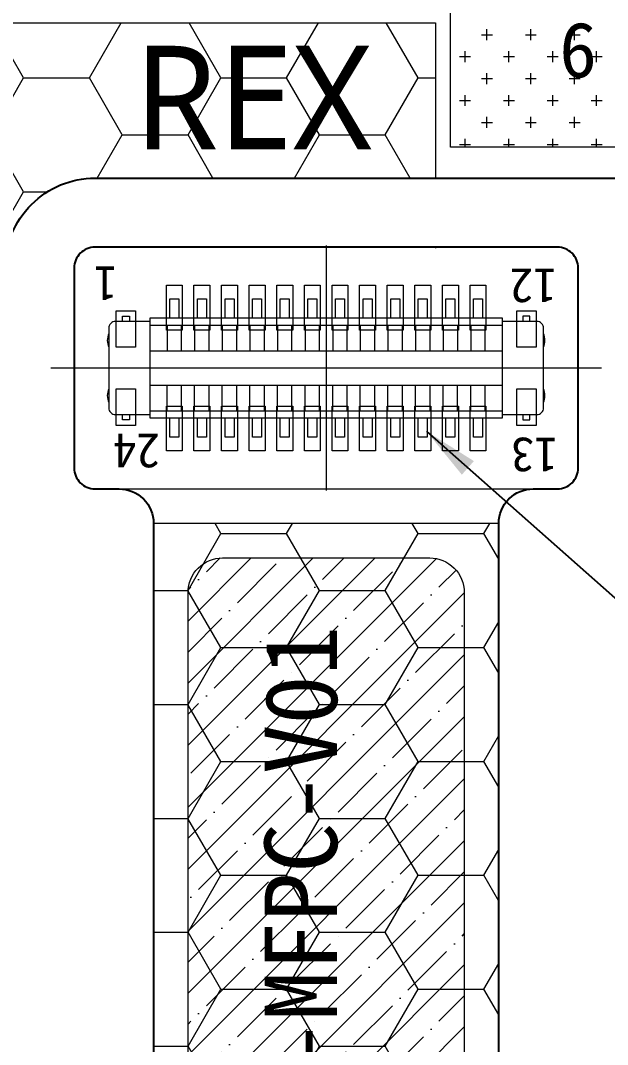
# Model space of a CAD drawing. Header units: millimetres. Extents: x 1845 to 2650, y -178 to 579.
# Drawn here: x 2455.26 to 2463.77, y 256.38 to 271.21 of the extents above; entities that cross this region are included whole.
import ezdxf
from ezdxf.lldxf.tags import DXFTag

# ---------------------------------------------------------------- set-up
doc = ezdxf.new("R2010")
doc.units = ezdxf.units.MM
doc.layers.get('0').update_dxf_attribs({"lineweight": 5})
for name, color, linetype, lineweight in [('DIM', 3, 'Continuous', 5), ('Main-FPC', 2, 'Continuous', 5), ('MFPC', 50, 'Continuous', 5), ('TAPE', 90, 'Continuous', 5)]:
    doc.layers.add(name, color=color, linetype=linetype, lineweight=lineweight)
doc.layers.add('EMI', color=5, linetype='Continuous')
doc.layers.add('FPC', color=44, linetype='Continuous')
doc.styles.add('RD', font='ROMAND.shx', dxfattribs={"width": 0.8})
doc.styles.add('ZI2.5', font='', dxfattribs={"height": 2.5})
doc.styles.add('宋体', font='')
doc.styles.add('汉字', font='')
doc.styles.get('ZI2.5').set_extended_font_data('SimSun')
doc.styles.get('宋体').set_extended_font_data('SimSun')
doc.styles.get('汉字').set_extended_font_data('SimSun')
tags = doc.linetypes.add('CENTER', pattern=[0.6, 0.375, -0.075, 0.075, -0.075]).pattern_tags.tags
tags[10:11] = [DXFTag(74, 4), DXFTag(75, 0), DXFTag(340, '0'), DXFTag(46, 1.0), DXFTag(50, 0.0), DXFTag(44, 0.0), DXFTag(45, 0.0)]
tags[8:9] = [DXFTag(74, 4), DXFTag(75, 0), DXFTag(340, '0'), DXFTag(46, 1.0), DXFTag(50, 0.0), DXFTag(44, 0.0), DXFTag(45, 0.0)]
tags[6:7] = [DXFTag(74, 4), DXFTag(75, 0), DXFTag(340, '0'), DXFTag(46, 1.0), DXFTag(50, 0.0), DXFTag(44, 0.0), DXFTag(45, 0.0)]
tags[4:5] = [DXFTag(74, 4), DXFTag(75, 0), DXFTag(340, '0'), DXFTag(46, 1.0), DXFTag(50, 0.0), DXFTag(44, 0.0), DXFTag(45, 0.0)]
doc.dimstyles.new('DIM', dxfattribs={"dimtxt": 0.8, "dimasz": 0.8, "dimexe": 0, "dimexo": 0.5, "dimgap": 0.11, "dimtad": 0, "dimzin": 1, "dimdsep": 46, "dimtxsty": 'RD', "dimcen": 0, "dimclrd": 256, "dimclre": 256, "dimclrt": 256, "dimadec": 0, "dimazin": 0, "dimtm": 1e-09, "dimtfac": 1, "dimtofl": 0, "dimtmove": 0, "dimatfit": 3, "dimfxl": 1, "dimlwe": -1, "dimarcsym": 0})

msp = doc.modelspace()

# ---------------------------------------------------------------- hatches: boundary and pattern name
at = {"lineweight": 5}
h = msp.add_hatch(dxfattribs=at)
h.set_pattern_fill('ANSI35', color=252, scale=0.1)
h.set_pattern_definition([(45, (611.9502, 406.80264), (-0.4490128, 0.4490128), []), (45, (612.3992, 406.80264), (-0.4490128, 0.4490128), [0.79375, -0.15875, 0, -0.15875])])
edge = h.paths.add_edge_path()
edge.add_arc((2446.3394, 255.9772), 0.5, 0, 90, ccw=False)
edge.add_line((2446.8394, 255.9772), (2446.8394, 252.2625))
edge.add_arc((2451.3394, 252.2625), 4.5, 180, 270)
edge.add_line((2451.3394, 247.7625), (2453.1894, 247.7625))
edge.add_arc((2453.1894, 252.2625), 4.5, 270, 360)
edge.add_line((2457.6894, 252.2625), (2457.6894, 262.9316))
edge.add_arc((2458.1894, 262.9316), 0.5, 90, 180, ccw=False)
edge.add_line((2458.1894, 263.4316), (2461.1894, 263.4316))
edge.add_arc((2461.1894, 262.9316), 0.5, 0, 90, ccw=False)
edge.add_line((2461.6894, 262.9316), (2461.6894, 252.2625))
edge.add_arc((2453.1894, 252.2625), 8.5, -90, 0, ccw=False)
edge.add_line((2453.1894, 243.7625), (2451.3394, 243.7625))
edge.add_arc((2451.3394, 252.2625), 8.5, 180, 270, ccw=False)
edge.add_line((2442.8394, 252.2625), (2442.8394, 255.9772))
edge.add_arc((2443.3394, 255.9772), 0.5, 90, 180, ccw=False)
edge.add_line((2443.3394, 256.4772), (2446.3394, 256.4772))
h.paths.add_polyline_path([(2449.2855, 245.3047), (2455.5358, 245.3047), (2455.5358, 246.8936), (2449.2855, 246.8936)], flags=24)
at = {"layer": 'EMI', "lineweight": 5}
h = msp.add_hatch(dxfattribs=at)
h.set_pattern_fill('HONEY', color=256, scale=0.3)
h.set_pattern_definition([(0, (503.6332, 16.31634), (1.42875, 0.8248892), [0.9525, -1.905]), (120, (503.6332, 16.31634), (-1.42875, 0.8248892), [0.9525, -1.905]), (60, (503.6332, 16.31634), (3e-09, 1.6497784), [-1.905, 0.9525])])
edge = h.paths.add_edge_path()
edge.add_line((2455.0365, 260.3864), (2444.8554, 260.3864))
edge.add_arc((2444.8554, 260.8864), 0.5, 180, 270, ccw=False)
edge.add_line((2444.3554, 260.8864), (2444.3554, 269.3953))
edge.add_arc((2444.8554, 269.3953), 0.5, 90, 180, ccw=False)
edge.add_line((2444.8554, 269.8953), (2454.5394, 269.8953))
edge.add_arc((2454.5394, 269.3953), 0.5, 0, 90, ccw=False)
edge.add_line((2455.0394, 269.3953), (2455.0394, 267.6316))
edge.add_arc((2456.3394, 267.6316), 1.3, 90, 180, ccw=False)
edge.add_line((2456.3394, 268.9316), (2461.2744, 268.9316))
edge.add_line((2461.2744, 268.9316), (2461.2744, 271.1831))
edge.add_line((2461.2744, 271.1831), (2442.3394, 271.1831))
edge.add_line((2442.3394, 271.1831), (2442.3394, 252.2625))
edge.add_arc((2451.3394, 252.2625), 9, 180, 270)
edge.add_line((2451.3394, 243.2625), (2453.1894, 243.2625))
edge.add_arc((2453.1894, 252.2625), 9, 270, 360)
edge.add_line((2462.1894, 252.2625), (2462.1894, 263.9316))
edge.add_line((2462.1894, 263.9316), (2457.1894, 263.9316))
edge.add_line((2457.1894, 263.9316), (2457.1894, 252.2625))
edge.add_arc((2453.1894, 252.2625), 4, 270, 360, ccw=False)
edge.add_line((2453.1894, 248.2625), (2451.3394, 248.2625))
edge.add_arc((2451.3394, 252.2625), 4, 180, 270, ccw=False)
edge.add_line((2447.3394, 252.2625), (2447.3394, 258.4625))
edge.add_arc((2448.3394, 258.4625), 1, 90, 180, ccw=False)
edge.add_line((2448.3394, 259.4625), (2454.0394, 259.4625))
edge.add_arc((2454.0394, 260.4625), 1, 270, 355.63603)

# ---------------------------------------------------------------- linework, layer by layer
at = {"color": 7, "linetype": 'Continuous', "lineweight": 5}
for points in [[(2457.4244, 266.9066), (2457.4244, 267.1816), (2457.5544, 267.1816), (2457.5544, 266.9066)], [(2457.8244, 266.9066), (2457.8244, 267.1816), (2457.9544, 267.1816), (2457.9544, 266.9066)], [(2458.2244, 266.9066), (2458.2244, 267.1816), (2458.3544, 267.1816), (2458.3544, 266.9066)], [(2458.6244, 266.9066), (2458.6244, 267.1816), (2458.7544, 267.1816), (2458.7544, 266.9066)], [(2459.0244, 266.9066), (2459.0244, 267.1816), (2459.1544, 267.1816), (2459.1544, 266.9066)], [(2459.4244, 266.9066), (2459.4244, 267.1816), (2459.5544, 267.1816), (2459.5544, 266.9066)], [(2459.8244, 266.9066), (2459.8244, 267.1816), (2459.9544, 267.1816), (2459.9544, 266.9066)], [(2460.2244, 266.9066), (2460.2244, 267.1816), (2460.3544, 267.1816), (2460.3544, 266.9066)], [(2460.6244, 266.9066), (2460.6244, 267.1816), (2460.7544, 267.1816), (2460.7544, 266.9066)], [(2461.0244, 266.9066), (2461.0244, 267.1816), (2461.1544, 267.1816), (2461.1544, 266.9066)], [(2461.4244, 266.9066), (2461.4244, 267.1816), (2461.5544, 267.1816), (2461.5544, 266.9066)], [(2461.8244, 266.9066), (2461.8244, 267.1816), (2461.9544, 267.1816), (2461.9544, 266.9066)], [(2456.7394, 266.8566), (2456.7394, 266.9316), (2456.8394, 266.9316), (2456.8394, 266.8566)], [(2462.6394, 266.8566), (2462.6394, 266.9316), (2462.5394, 266.9316), (2462.5394, 266.8566)], [(2457.1394, 266.8016), (2462.2394, 266.8016)], [(2457.3844, 266.8016), (2457.3844, 266.4316)], [(2457.5944, 266.4316), (2457.5944, 266.8016)], [(2457.7844, 266.8016), (2457.7844, 266.4316)], [(2457.9944, 266.4316), (2457.9944, 266.8016)], [(2458.1844, 266.8016), (2458.1844, 266.4316)], [(2458.3944, 266.4316), (2458.3944, 266.8016)], [(2458.5844, 266.8016), (2458.5844, 266.4316)], [(2458.7944, 266.4316), (2458.7944, 266.8016)], [(2458.9844, 266.8016), (2458.9844, 266.4316)], [(2459.1944, 266.4316), (2459.1944, 266.8016)], [(2459.3844, 266.8016), (2459.3844, 266.4316)], [(2459.5944, 266.4316), (2459.5944, 266.8016)], [(2459.7844, 266.8016), (2459.7844, 266.4316)], [(2459.9944, 266.4316), (2459.9944, 266.8016)], [(2460.1844, 266.8016), (2460.1844, 266.4316)], [(2460.3944, 266.4316), (2460.3944, 266.8016)], [(2460.5844, 266.8016), (2460.5844, 266.4316)], [(2460.7944, 266.4316), (2460.7944, 266.8016)], [(2460.9844, 266.8016), (2460.9844, 266.4316)], [(2461.1944, 266.4316), (2461.1944, 266.8016)], [(2461.3844, 266.8016), (2461.3844, 266.4316)], [(2461.5944, 266.8016), (2461.5944, 266.4316)], [(2461.7844, 266.8016), (2461.7844, 266.4316)], [(2461.9944, 266.4316), (2461.9944, 266.8016)], [(2457.1394, 266.4316), (2462.2394, 266.4316)], [(2457.1394, 265.9316), (2462.2394, 265.9316)], [(2457.3844, 265.5616), (2457.3844, 265.9316)], [(2457.5944, 265.5616), (2457.5944, 265.9316)], [(2457.7844, 265.5616), (2457.7844, 265.9316)], [(2457.9944, 265.5616), (2457.9944, 265.9316)], [(2458.1844, 265.5616), (2458.1844, 265.9316)], [(2458.3944, 265.5616), (2458.3944, 265.9316)], [(2458.5844, 265.5616), (2458.5844, 265.9316)], [(2458.7944, 265.5616), (2458.7944, 265.9316)], [(2458.9844, 265.5616), (2458.9844, 265.9316)], [(2459.1944, 265.5616), (2459.1944, 265.9316)], [(2459.3844, 265.5616), (2459.3844, 265.9316)], [(2459.5944, 265.5616), (2459.5944, 265.9316)], [(2459.7844, 265.5616), (2459.7844, 265.9316)], [(2459.9944, 265.5616), (2459.9944, 265.9316)], [(2460.1844, 265.5616), (2460.1844, 265.9316)], [(2460.3944, 265.5616), (2460.3944, 265.9316)], [(2460.5844, 265.5616), (2460.5844, 265.9316)], [(2460.7944, 265.5616), (2460.7944, 265.9316)], [(2460.9844, 265.5616), (2460.9844, 265.9316)], [(2461.1944, 265.5616), (2461.1944, 265.9316)], [(2461.3844, 265.5616), (2461.3844, 265.9316)], [(2461.5944, 265.5616), (2461.5944, 265.9316)], [(2461.7844, 265.5616), (2461.7844, 265.9316)], [(2461.9944, 265.5616), (2461.9944, 265.9316)], [(2456.8394, 265.5066), (2456.8394, 265.4316), (2456.7394, 265.4316), (2456.7394, 265.5066)], [(2457.1394, 265.5616), (2462.2394, 265.5616)], [(2462.5394, 265.5066), (2462.5394, 265.4316), (2462.6394, 265.4316), (2462.6394, 265.5066)], [(2457.5544, 265.4566), (2457.5544, 265.1816), (2457.4244, 265.1816), (2457.4244, 265.4566)], [(2457.9544, 265.4566), (2457.9544, 265.1816), (2457.8244, 265.1816), (2457.8244, 265.4566)], [(2458.3544, 265.4566), (2458.3544, 265.1816), (2458.2244, 265.1816), (2458.2244, 265.4566)], [(2458.7544, 265.4566), (2458.7544, 265.1816), (2458.6244, 265.1816), (2458.6244, 265.4566)], [(2459.1544, 265.4566), (2459.1544, 265.1816), (2459.0244, 265.1816), (2459.0244, 265.4566)], [(2459.5544, 265.4566), (2459.5544, 265.1816), (2459.4244, 265.1816), (2459.4244, 265.4566)], [(2459.9544, 265.4566), (2459.9544, 265.1816), (2459.8244, 265.1816), (2459.8244, 265.4566)], [(2460.3544, 265.4566), (2460.3544, 265.1816), (2460.2244, 265.1816), (2460.2244, 265.4566)], [(2460.7544, 265.4566), (2460.7544, 265.1816), (2460.6244, 265.1816), (2460.6244, 265.4566)], [(2461.1544, 265.4566), (2461.1544, 265.1816), (2461.0244, 265.1816), (2461.0244, 265.4566)], [(2461.5544, 265.4566), (2461.5544, 265.1816), (2461.4244, 265.1816), (2461.4244, 265.4566)], [(2461.9544, 265.4566), (2461.9544, 265.1816), (2461.8244, 265.1816), (2461.8244, 265.4566)]]:
    msp.add_lwpolyline(points, dxfattribs=at)
for points in [[(2457.1394, 266.8566), (2456.6394, 266.8566, 0.4142136), (2456.5394, 266.7566), (2456.5394, 265.6066, 0.4142136), (2456.6394, 265.5066), (2457.1394, 265.5066)], [(2462.2394, 265.5066), (2462.7394, 265.5066, 0.4142136), (2462.8394, 265.6066), (2462.8394, 266.7566, 0.4142136), (2462.7394, 266.8566), (2462.2394, 266.8566)], [(2456.5394, 266.6796, 0.2041241), (2456.5394, 266.4836)], [(2462.8394, 266.4836, 0.2041241), (2462.8394, 266.6796)], [(2456.5394, 265.8796, 0.2041241), (2456.5394, 265.6836)], [(2462.8394, 265.6836, 0.2041241), (2462.8394, 265.8796)]]:
    msp.add_lwpolyline(points, format="xyb", dxfattribs=at)
msp.add_lwpolyline([(2457.1394, 266.9066), (2462.2394, 266.9066), (2462.2394, 265.4566), (2457.1394, 265.4566)], close=True, dxfattribs=at)
at = {"color": 252, "lineweight": 5}
msp.add_lwpolyline([(2446.3394, 256.4772, -0.4142136), (2446.8394, 255.9772), (2446.8394, 252.2625, 0.4142136), (2451.3394, 247.7625), (2453.1894, 247.7625, 0.4142136), (2457.6894, 252.2625), (2457.6894, 262.9316, -0.4142136), (2458.1894, 263.4316), (2461.1894, 263.4316, -0.4142136), (2461.6894, 262.9316), (2461.6894, 252.2625, -0.4142136), (2453.1894, 243.7625), (2451.3394, 243.7625, -0.4142136), (2442.8394, 252.2625), (2442.8394, 255.9772, -0.4142136), (2443.3394, 256.4772), (2446.3394, 256.4772)], format="xyb", dxfattribs=at)
at = {"layer": 'DIM', "color": 1, "linetype": 'CENTER', "lineweight": 5}
for points in [[(2459.6894, 267.9571), (2459.6894, 264.4061)], [(2463.6793, 266.1816), (2455.6995, 266.1816)]]:
    msp.add_lwpolyline(points, dxfattribs=at)
at = {"layer": 'EMI', "lineweight": 5}
for points in [[(2442.3394, 271.1831), (2461.2744, 271.1831), (2461.2744, 268.9316)], [(2461.2744, 267.9316), (2461.2744, 267.919)], [(2462.1894, 263.9316), (2457.1894, 263.9316)]]:
    msp.add_lwpolyline(points, dxfattribs=at)
at = {"layer": 'FPC', "color": 4, "lineweight": 5}
msp.add_lwpolyline([(2456.3394, 264.4316), (2463.0394, 264.4316, 0.4142136), (2463.3394, 264.7316), (2463.3394, 267.6316, 0.4142136), (2463.0394, 267.9316), (2456.3394, 267.9316, 0.4142136), (2456.0394, 267.6316), (2456.0394, 264.7316, 0.4142136)], format="xyb", close=True, dxfattribs=at)
at = {"layer": 'FPC', "color": 1, "lineweight": 5}
for points in [[(2457.6044, 266.7316), (2457.3744, 266.7316), (2457.3744, 267.3816), (2457.6044, 267.3816)], [(2458.0044, 266.7316), (2457.7744, 266.7316), (2457.7744, 267.3816), (2458.0044, 267.3816)], [(2458.4044, 266.7316), (2458.1744, 266.7316), (2458.1744, 267.3816), (2458.4044, 267.3816)], [(2458.8044, 266.7316), (2458.5744, 266.7316), (2458.5744, 267.3816), (2458.8044, 267.3816)], [(2459.2044, 266.7316), (2458.9744, 266.7316), (2458.9744, 267.3816), (2459.2044, 267.3816)], [(2459.6044, 266.7316), (2459.3744, 266.7316), (2459.3744, 267.3816), (2459.6044, 267.3816)], [(2460.0044, 266.7316), (2459.7744, 266.7316), (2459.7744, 267.3816), (2460.0044, 267.3816)], [(2460.4044, 266.7316), (2460.1744, 266.7316), (2460.1744, 267.3816), (2460.4044, 267.3816)], [(2460.8044, 266.7316), (2460.5744, 266.7316), (2460.5744, 267.3816), (2460.8044, 267.3816)], [(2461.2044, 266.7316), (2460.9744, 266.7316), (2460.9744, 267.3816), (2461.2044, 267.3816)], [(2461.6044, 266.7316), (2461.3744, 266.7316), (2461.3744, 267.3816), (2461.6044, 267.3816)], [(2462.0044, 266.7316), (2461.7744, 266.7316), (2461.7744, 267.3816), (2462.0044, 267.3816)], [(2456.9294, 266.4816), (2456.6494, 266.4816), (2456.6494, 267.0116), (2456.9294, 267.0116)], [(2462.7294, 266.4816), (2462.4494, 266.4816), (2462.4494, 267.0116), (2462.7294, 267.0116)], [(2456.9294, 265.3516), (2456.6494, 265.3516), (2456.6494, 265.8816), (2456.9294, 265.8816)], [(2462.7294, 265.3516), (2462.4494, 265.3516), (2462.4494, 265.8816), (2462.7294, 265.8816)], [(2457.6044, 264.9816), (2457.3744, 264.9816), (2457.3744, 265.6316), (2457.6044, 265.6316)], [(2458.0044, 264.9816), (2457.7744, 264.9816), (2457.7744, 265.6316), (2458.0044, 265.6316)], [(2458.4044, 264.9816), (2458.1744, 264.9816), (2458.1744, 265.6316), (2458.4044, 265.6316)], [(2458.8044, 264.9816), (2458.5744, 264.9816), (2458.5744, 265.6316), (2458.8044, 265.6316)], [(2459.2044, 264.9816), (2458.9744, 264.9816), (2458.9744, 265.6316), (2459.2044, 265.6316)], [(2459.6044, 264.9816), (2459.3744, 264.9816), (2459.3744, 265.6316), (2459.6044, 265.6316)], [(2460.0044, 264.9816), (2459.7744, 264.9816), (2459.7744, 265.6316), (2460.0044, 265.6316)], [(2460.4044, 264.9816), (2460.1744, 264.9816), (2460.1744, 265.6316), (2460.4044, 265.6316)], [(2460.8044, 264.9816), (2460.5744, 264.9816), (2460.5744, 265.6316), (2460.8044, 265.6316)], [(2461.2044, 264.9816), (2460.9744, 264.9816), (2460.9744, 265.6316), (2461.2044, 265.6316)], [(2461.6044, 264.9816), (2461.3744, 264.9816), (2461.3744, 265.6316), (2461.6044, 265.6316)], [(2462.0044, 264.9816), (2461.7744, 264.9816), (2461.7744, 265.6316), (2462.0044, 265.6316)]]:
    msp.add_lwpolyline(points, close=True, dxfattribs=at)
at = {"layer": 'MFPC', "linetype": 'Continuous', "lineweight": 25}
for points in [[(2447.3394, 252.2625), (2447.3394, 258.4625, -0.4142136), (2448.3394, 259.4625), (2454.0394, 259.4625, 0.4142136), (2455.0394, 260.4625), (2455.0394, 267.6316, -0.4142136), (2456.3394, 268.9316), (2467.3744, 268.9316, 0.4142136)], [(2462.1894, 252.2625), (2462.1894, 263.9316, -0.4142136), (2462.6894, 264.4316), (2463.0394, 264.4316, 0.4142136), (2463.3394, 264.7316), (2463.3394, 267.6316, 0.4142136), (2463.0394, 267.9316), (2456.3394, 267.9316, 0.4142136), (2456.0394, 267.6316), (2456.0394, 264.7316, 0.4142136), (2456.3394, 264.4316), (2456.6894, 264.4316, -0.4142136), (2457.1894, 263.9316), (2457.1894, 252.2625, -0.4142136)]]:
    msp.add_lwpolyline(points, format="xyb", dxfattribs=at)
at = {"layer": 'TAPE', "color": 32, "lineweight": 5}
for p, q in [((2461.49, 269.3814), (2461.49, 275.3814)), ((2468.49, 269.3814), (2461.49, 269.3814))]:
    msp.add_line(p, q, dxfattribs=at)
at = {"layer": 'TAPE', "color": 32, "linetype": 'Continuous', "lineweight": 5}
for p, q in [((2461.9398, 271.0087), (2462.0985, 271.0087)), ((2462.0191, 270.9294), (2462.0191, 271.0881)), ((2462.5748, 271.0087), (2462.7335, 271.0087)), ((2462.6541, 270.9294), (2462.6541, 271.0881)), ((2463.2098, 271.0087), (2463.3685, 271.0087)), ((2463.2891, 270.9294), (2463.2891, 271.0881)), ((2461.6223, 270.6912), (2461.781, 270.6912)), ((2461.7016, 270.6119), (2461.7016, 270.7706)), ((2462.2573, 270.6912), (2462.416, 270.6912)), ((2462.3366, 270.6119), (2462.3366, 270.7706)), ((2462.8923, 270.6912), (2463.051, 270.6912)), ((2462.9716, 270.6119), (2462.9716, 270.7706)), ((2463.5273, 270.6912), (2463.686, 270.6912)), ((2463.6066, 270.6119), (2463.6066, 270.7706)), ((2461.9398, 270.3737), (2462.0985, 270.3737)), ((2462.0191, 270.2944), (2462.0191, 270.4531)), ((2462.5748, 270.3737), (2462.7335, 270.3737)), ((2462.6541, 270.2944), (2462.6541, 270.4531)), ((2463.2098, 270.3737), (2463.3685, 270.3737)), ((2463.2891, 270.2944), (2463.2891, 270.4531)), ((2461.7016, 269.9769), (2461.7016, 270.1356)), ((2462.3366, 269.9769), (2462.3366, 270.1356)), ((2462.9716, 269.9769), (2462.9716, 270.1356)), ((2463.6066, 269.9769), (2463.6066, 270.1356)), ((2461.6223, 270.0562), (2461.781, 270.0562)), ((2462.2573, 270.0562), (2462.416, 270.0562)), ((2462.8923, 270.0562), (2463.051, 270.0562)), ((2463.5273, 270.0562), (2463.686, 270.0562)), ((2462.0191, 269.6594), (2462.0191, 269.8181)), ((2462.6541, 269.6594), (2462.6541, 269.8181)), ((2463.2891, 269.6594), (2463.2891, 269.8181)), ((2461.9398, 269.7387), (2462.0985, 269.7387)), ((2462.5748, 269.7387), (2462.7335, 269.7387)), ((2463.2098, 269.7387), (2463.3685, 269.7387)), ((2461.7016, 269.3814), (2461.7016, 269.5006)), ((2462.3366, 269.3814), (2462.3366, 269.5006)), ((2462.9716, 269.3814), (2462.9716, 269.5006)), ((2463.6066, 269.3814), (2463.6066, 269.5006)), ((2461.6223, 269.4212), (2461.781, 269.4212)), ((2462.2573, 269.4212), (2462.416, 269.4212)), ((2462.8923, 269.4212), (2463.051, 269.4212)), ((2463.5273, 269.4212), (2463.686, 269.4212))]:
    msp.add_line(p, q, dxfattribs=at)

# ---------------------------------------------------------------- texts
at = {"color": 1, "lineweight": 5, "style": 'ZI2.5'}
msp.add_text('6', height=0.8, dxfattribs=at).set_placement((2463.0666, 270.391))
at = {"char_height": 0.5, "width": 0.587693, "attachment_point": 1, "rotation": 180, "style": '宋体'}
for s, insert in [('1', (2456.6616, 267.1541)), ('12', (2463.0287, 267.1228)), ('24', (2457.281, 264.7297)), ('13', (2463.0423, 264.6729))]:
    msp.add_mtext(s, dxfattribs=dict(at, insert=insert))
at = {"layer": 'Main-FPC', "color": 255, "lineweight": 5, "style": '汉字'}
msp.add_text('R196GRK-004-MFPC-V01', height=1.05, rotation=90, dxfattribs=at).set_placement((2459.8475, 248.1599))
at = {"layer": 'Main-FPC', "color": 0, "lineweight": 5, "insert": (2456.9065, 270.8484), "char_height": 1.5, "width": 8.409341, "attachment_point": 1, "style": '汉字'}
msp.add_mtext('{\\fMicrosoft YaHei|b0|i0|c134|p34;\\C255;REX  }', dxfattribs=at)

# ---------------------------------------------------------------- leaders
at = {"layer": 'DIM', "lineweight": 5}
msp.add_leader([(2461.1434, 265.2655), (2465.6876, 261.2434), (2474.0463, 261.2434)], dimstyle='DIM', override={"dimtol": 1, "dimtp": 0.5, "dimtm": 0.5, "dimfxl": 0.8, "dimarcsym": 1}, dxfattribs=at)

doc.saveas('drawing.dxf')
